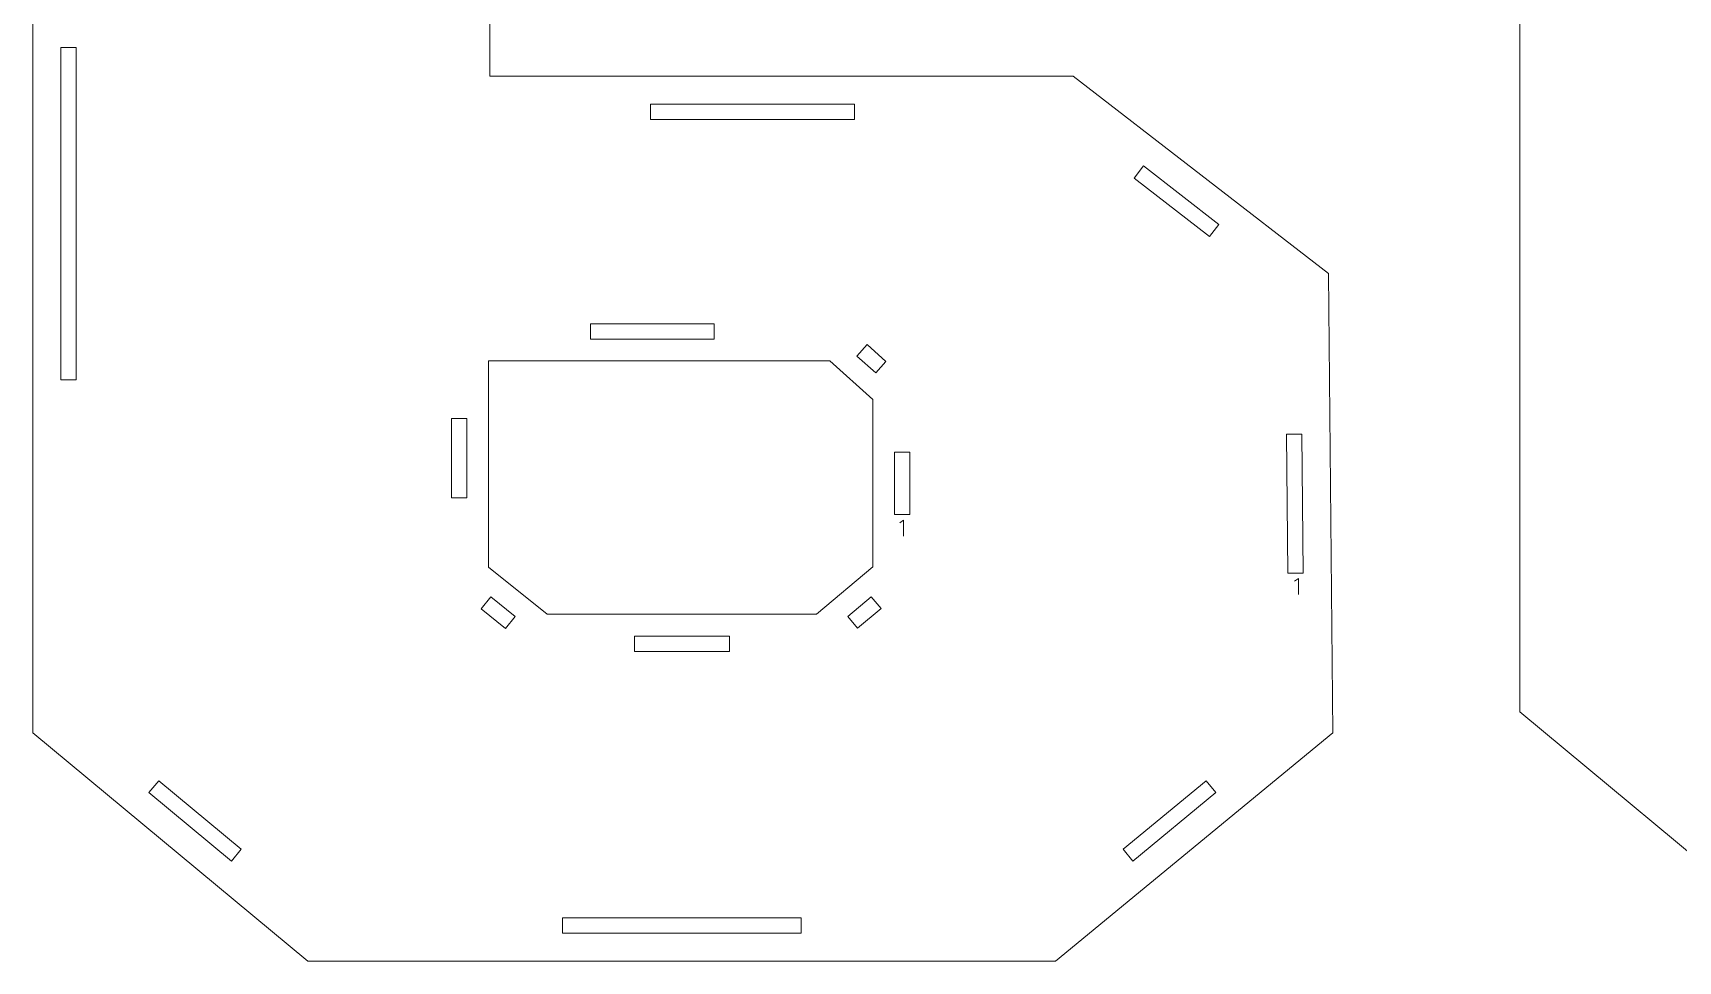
# Model space of a CAD drawing. Header units: centimetres. Extents: x -191 to 212, y -234 to 239.
# Drawn here: x 87.73 to 119.88, y -48.45 to -30.31 of the extents above; entities that cross this region are included whole.
import ezdxf

# ---------------------------------------------------------------- set-up
doc = ezdxf.new("R2010")
doc.units = ezdxf.units.CM
doc.header["$MEASUREMENT"] = 0
doc.layers.add('Capa 1', color=7, linetype='Continuous')

msp = doc.modelspace()

# ---------------------------------------------------------------- hatches: boundary and pattern name
at = {"layer": 'Capa 1', "true_color": 0x3e4095}
h = msp.add_hatch(color=175, dxfattribs=at)
edge = h.paths.add_edge_path()
edge.add_spline(control_points=[(104.7442, -39.83065), (104.7442, -39.83065), (104.66807, -39.88339), (104.66807, -39.88339), (104.66807, -39.88339), (104.7442, -39.83065), (104.7442, -39.83065), (104.7442, -39.83065), (104.7442, -40.14755), (104.7442, -40.14755), (104.7442, -40.14755), (104.7442, -39.83065), (104.7442, -39.83065)], knot_values=[0, 0, 0, 0, 0.25, 0.25, 0.25, 0.5, 0.5, 0.5, 0.75, 0.75, 0.75, 1, 1, 1, 1], degree=3, periodic=1)
h = msp.add_hatch(color=175, dxfattribs=at)
edge = h.paths.add_edge_path()
edge.add_spline(control_points=[(112.45883, -40.97038), (112.45883, -40.97038), (112.3827, -41.02312), (112.3827, -41.02312), (112.3827, -41.02312), (112.45883, -40.97038), (112.45883, -40.97038), (112.45883, -40.97038), (112.45883, -41.28728), (112.45883, -41.28728), (112.45883, -41.28728), (112.45883, -40.97038), (112.45883, -40.97038)], knot_values=[0, 0, 0, 0, 0.25, 0.25, 0.25, 0.5, 0.5, 0.5, 0.75, 0.75, 0.75, 1, 1, 1, 1], degree=3, periodic=1)

# ---------------------------------------------------------------- linework, layer by layer
at = {"layer": 'Capa 1', "color": 240, "lineweight": 9}
for points, knots in [([(113.13227, -43.98724), (113.13227, -43.98724), (107.71324, -48.45252), (107.71324, -48.45252), (107.71324, -48.45252), (93.10352, -48.45252), (93.10352, -48.45252), (93.10352, -48.45252), (87.72784, -43.98724), (87.72784, -43.98724), (87.72784, -43.98724), (87.72784, -23.69837), (87.72784, -23.69837), (87.72784, -23.69837), (93.62375, -18.75622), (93.62375, -18.75622), (93.62375, -18.75622), (106.88955, -18.75622), (106.88955, -18.75622), (106.88955, -18.75622), (112.78545, -23.65502), (112.78545, -23.65502), (112.78545, -23.65502), (112.78545, -29.37752), (112.78545, -29.37752), (112.78545, -29.37752), (104.67858, -29.37752), (104.67858, -29.37752), (104.67858, -29.37752), (103.81153, -26.21281), (103.81153, -26.21281), (103.81153, -26.21281), (97.78557, -26.21281), (97.78557, -26.21281), (97.78557, -26.21281), (96.65841, -27.07985), (96.65841, -27.07985), (96.65841, -27.07985), (96.65841, -31.15497), (96.65841, -31.15497), (96.65841, -31.15497), (108.06006, -31.15497), (108.06006, -31.15497), (108.06006, -31.15497), (113.04557, -35.01332), (113.04557, -35.01332), (113.04557, -35.01332), (113.13227, -43.98724), (113.13227, -43.98724)], [0, 0, 0, 0, 0.0625, 0.0625, 0.0625, 0.125, 0.125, 0.125, 0.1875, 0.1875, 0.1875, 0.25, 0.25, 0.25, 0.3125, 0.3125, 0.3125, 0.375, 0.375, 0.375, 0.4375, 0.4375, 0.4375, 0.5, 0.5, 0.5, 0.5625, 0.5625, 0.5625, 0.625, 0.625, 0.625, 0.6875, 0.6875, 0.6875, 0.75, 0.75, 0.75, 0.8125, 0.8125, 0.8125, 0.875, 0.875, 0.875, 0.9375, 0.9375, 0.9375, 1, 1, 1, 1]), ([(88.57637, -37.09076), (88.57637, -37.09076), (88.57637, -30.59254), (88.57637, -30.59254), (88.57637, -30.59254), (88.27637, -30.59254), (88.27637, -30.59254), (88.27637, -30.59254), (88.27637, -37.09076), (88.27637, -37.09076), (88.27637, -37.09076), (88.57637, -37.09076), (88.57637, -37.09076)], [0, 0, 0, 0, 0.25, 0.25, 0.25, 0.5, 0.5, 0.5, 0.75, 0.75, 0.75, 1, 1, 1, 1]), ([(99.79661, -32.0035), (99.79661, -32.0035), (103.78334, -32.0035), (103.78334, -32.0035), (103.78334, -32.0035), (103.78334, -31.7035), (103.78334, -31.7035), (103.78334, -31.7035), (99.79661, -31.7035), (99.79661, -31.7035), (99.79661, -31.7035), (99.79661, -32.0035), (99.79661, -32.0035)], [0, 0, 0, 0, 0.25, 0.25, 0.25, 0.5, 0.5, 0.5, 0.75, 0.75, 0.75, 1, 1, 1, 1]), ([(109.24706, -33.14657), (109.24706, -33.14657), (110.72406, -34.28963), (110.72406, -34.28963), (110.72406, -34.28963), (110.90767, -34.05238), (110.90767, -34.05238), (110.90767, -34.05238), (109.43067, -32.90932), (109.43067, -32.90932), (109.43067, -32.90932), (109.24706, -33.14657), (109.24706, -33.14657)], [0, 0, 0, 0, 0.25, 0.25, 0.25, 0.5, 0.5, 0.5, 0.75, 0.75, 0.75, 1, 1, 1, 1]), ([(98.62589, -36.29594), (98.62589, -36.29594), (101.04485, -36.29594), (101.04485, -36.29594), (101.04485, -36.29594), (101.04485, -35.99594), (101.04485, -35.99594), (101.04485, -35.99594), (98.62589, -35.99594), (98.62589, -35.99594), (98.62589, -35.99594), (98.62589, -36.29594), (98.62589, -36.29594)], [0, 0, 0, 0, 0.25, 0.25, 0.25, 0.5, 0.5, 0.5, 0.75, 0.75, 0.75, 1, 1, 1, 1]), ([(103.83136, -36.62481), (103.83136, -36.62481), (104.19891, -36.95367), (104.19891, -36.95367), (104.19891, -36.95367), (104.39895, -36.7301), (104.39895, -36.7301), (104.39895, -36.7301), (104.0314, -36.40123), (104.0314, -36.40123), (104.0314, -36.40123), (103.83136, -36.62481), (103.83136, -36.62481)], [0, 0, 0, 0, 0.25, 0.25, 0.25, 0.5, 0.5, 0.5, 0.75, 0.75, 0.75, 1, 1, 1, 1]), ([(104.14221, -40.7485), (104.14221, -40.7485), (104.14221, -37.47223), (104.14221, -37.47223), (104.14221, -37.47223), (103.30171, -36.7202), (103.30171, -36.7202), (103.30171, -36.7202), (96.6312, -36.7202), (96.6312, -36.7202), (96.6312, -36.7202), (96.6312, -40.74882), (96.6312, -40.74882), (96.6312, -40.74882), (97.77595, -41.67342), (97.77595, -41.67342), (97.77595, -41.67342), (103.04111, -41.67342), (103.04111, -41.67342), (103.04111, -41.67342), (104.14221, -40.7485), (104.14221, -40.7485)], [0, 0, 0, 0, 0.14285714, 0.14285714, 0.14285714, 0.28571429, 0.28571429, 0.28571429, 0.42857143, 0.42857143, 0.42857143, 0.57142857, 0.57142857, 0.57142857, 0.71428571, 0.71428571, 0.71428571, 0.85714286, 0.85714286, 0.85714286, 1, 1, 1, 1]), ([(96.20694, -39.39965), (96.20694, -39.39965), (96.20694, -37.8478), (96.20694, -37.8478), (96.20694, -37.8478), (95.90694, -37.8478), (95.90694, -37.8478), (95.90694, -37.8478), (95.90694, -39.39965), (95.90694, -39.39965), (95.90694, -39.39965), (96.20694, -39.39965), (96.20694, -39.39965)], [0, 0, 0, 0, 0.25, 0.25, 0.25, 0.5, 0.5, 0.5, 0.75, 0.75, 0.75, 1, 1, 1, 1]), ([(112.22732, -38.15185), (112.22732, -38.15185), (112.25359, -40.87099), (112.25359, -40.87099), (112.25359, -40.87099), (112.55358, -40.8681), (112.55358, -40.8681), (112.55358, -40.8681), (112.52731, -38.14895), (112.52731, -38.14895), (112.52731, -38.14895), (112.22732, -38.15185), (112.22732, -38.15185)], [0, 0, 0, 0, 0.25, 0.25, 0.25, 0.5, 0.5, 0.5, 0.75, 0.75, 0.75, 1, 1, 1, 1]), ([(104.56647, -38.50376), (104.56647, -38.50376), (104.56647, -39.72498), (104.56647, -39.72498), (104.56647, -39.72498), (104.86647, -39.72498), (104.86647, -39.72498), (104.86647, -39.72498), (104.86647, -38.50376), (104.86647, -38.50376), (104.86647, -38.50376), (104.56647, -38.50376), (104.56647, -38.50376)], [0, 0, 0, 0, 0.25, 0.25, 0.25, 0.5, 0.5, 0.5, 0.75, 0.75, 0.75, 1, 1, 1, 1]), ([(97.15299, -41.71562), (97.15299, -41.71562), (96.67997, -41.33357), (96.67997, -41.33357), (96.67997, -41.33357), (96.49147, -41.56695), (96.49147, -41.56695), (96.49147, -41.56695), (96.96449, -41.94901), (96.96449, -41.94901), (96.96449, -41.94901), (97.15299, -41.71562), (97.15299, -41.71562)], [0, 0, 0, 0, 0.25, 0.25, 0.25, 0.5, 0.5, 0.5, 0.75, 0.75, 0.75, 1, 1, 1, 1]), ([(104.10953, -41.33003), (104.10953, -41.33003), (103.65259, -41.71385), (103.65259, -41.71385), (103.65259, -41.71385), (103.84555, -41.94357), (103.84555, -41.94357), (103.84555, -41.94357), (104.30249, -41.55974), (104.30249, -41.55974), (104.30249, -41.55974), (104.10953, -41.33003), (104.10953, -41.33003)], [0, 0, 0, 0, 0.25, 0.25, 0.25, 0.5, 0.5, 0.5, 0.75, 0.75, 0.75, 1, 1, 1, 1]), ([(101.33911, -42.09768), (101.33911, -42.09768), (99.48256, -42.09768), (99.48256, -42.09768), (99.48256, -42.09768), (99.48256, -42.39768), (99.48256, -42.39768), (99.48256, -42.39768), (101.33911, -42.39768), (101.33911, -42.39768), (101.33911, -42.39768), (101.33911, -42.09768), (101.33911, -42.09768)], [0, 0, 0, 0, 0.25, 0.25, 0.25, 0.5, 0.5, 0.5, 0.75, 0.75, 0.75, 1, 1, 1, 1]), ([(91.79877, -46.26566), (91.79877, -46.26566), (90.18757, -44.92732), (90.18757, -44.92732), (90.18757, -44.92732), (89.99588, -45.15809), (89.99588, -45.15809), (89.99588, -45.15809), (91.60708, -46.49643), (91.60708, -46.49643), (91.60708, -46.49643), (91.79877, -46.26566), (91.79877, -46.26566)], [0, 0, 0, 0, 0.25, 0.25, 0.25, 0.5, 0.5, 0.5, 0.75, 0.75, 0.75, 1, 1, 1, 1]), ([(110.65613, -44.92809), (110.65613, -44.92809), (109.03241, -46.26604), (109.03241, -46.26604), (109.03241, -46.26604), (109.22318, -46.49757), (109.22318, -46.49757), (109.22318, -46.49757), (110.84691, -45.15962), (110.84691, -45.15962), (110.84691, -45.15962), (110.65613, -44.92809), (110.65613, -44.92809)], [0, 0, 0, 0, 0.25, 0.25, 0.25, 0.5, 0.5, 0.5, 0.75, 0.75, 0.75, 1, 1, 1, 1]), ([(102.74244, -47.60399), (102.74244, -47.60399), (98.07621, -47.60399), (98.07621, -47.60399), (98.07621, -47.60399), (98.07621, -47.90399), (98.07621, -47.90399), (98.07621, -47.90399), (102.74244, -47.90399), (102.74244, -47.90399), (102.74244, -47.90399), (102.74244, -47.60399), (102.74244, -47.60399)], [0, 0, 0, 0, 0.25, 0.25, 0.25, 0.5, 0.5, 0.5, 0.75, 0.75, 0.75, 1, 1, 1, 1])]:
    msp.add_open_spline(points, degree=3, knots=knots, dxfattribs=at)
at = {"layer": 'Capa 1', "color": 114, "lineweight": 9}
for points, knots in [([(132.6623, -25.34002), (132.6623, -25.34002), (125.67366, -25.34002), (125.67366, -25.34002), (125.67366, -25.34002), (123.97056, -26.65008), (123.97056, -26.65008), (123.97056, -26.65008), (123.97056, -32.02776), (123.97056, -32.02776), (123.97056, -32.02776), (135.94671, -32.02776), (135.94671, -32.02776), (135.94671, -32.02776), (140.36185, -35.44468), (140.36185, -35.44468), (140.36185, -35.44468), (140.44044, -43.57879), (140.44044, -43.57879), (140.44044, -43.57879), (135.58492, -47.57973), (135.58492, -47.57973), (135.58492, -47.57973), (121.60367, -47.57973), (121.60367, -47.57973), (121.60367, -47.57973), (116.78557, -43.5776), (116.78557, -43.5776), (116.78557, -43.5776), (116.78557, -24.10563), (116.78557, -24.10563), (116.78557, -24.10563), (122.12611, -19.62901), (122.12611, -19.62901), (122.12611, -19.62901), (134.75921, -19.62901), (134.75921, -19.62901), (134.75921, -19.62901), (140.0976, -24.06459), (140.0976, -24.06459), (140.0976, -24.06459), (140.0976, -28.50473), (140.0976, -28.50473), (140.0976, -28.50473), (133.52935, -28.50473), (133.52935, -28.50473), (133.52935, -28.50473), (132.6623, -25.34002), (132.6623, -25.34002)], [0, 0, 0, 0, 0.0625, 0.0625, 0.0625, 0.125, 0.125, 0.125, 0.1875, 0.1875, 0.1875, 0.25, 0.25, 0.25, 0.3125, 0.3125, 0.3125, 0.375, 0.375, 0.375, 0.4375, 0.4375, 0.4375, 0.5, 0.5, 0.5, 0.5625, 0.5625, 0.5625, 0.625, 0.625, 0.625, 0.6875, 0.6875, 0.6875, 0.75, 0.75, 0.75, 0.8125, 0.8125, 0.8125, 0.875, 0.875, 0.875, 0.9375, 0.9375, 0.9375, 1, 1, 1, 1]), ([(104.7442, -39.83065), (104.7442, -39.83065), (104.66807, -39.88339), (104.66807, -39.88339), (104.66807, -39.88339), (104.7442, -39.83065), (104.7442, -39.83065), (104.7442, -39.83065), (104.7442, -40.14755), (104.7442, -40.14755), (104.7442, -40.14755), (104.7442, -39.83065), (104.7442, -39.83065)], [0, 0, 0, 0, 0.25, 0.25, 0.25, 0.5, 0.5, 0.5, 0.75, 0.75, 0.75, 1, 1, 1, 1]), ([(112.45883, -40.97038), (112.45883, -40.97038), (112.3827, -41.02312), (112.3827, -41.02312), (112.3827, -41.02312), (112.45883, -40.97038), (112.45883, -40.97038), (112.45883, -40.97038), (112.45883, -41.28728), (112.45883, -41.28728), (112.45883, -41.28728), (112.45883, -40.97038), (112.45883, -40.97038)], [0, 0, 0, 0, 0.25, 0.25, 0.25, 0.5, 0.5, 0.5, 0.75, 0.75, 0.75, 1, 1, 1, 1])]:
    msp.add_open_spline(points, degree=3, knots=knots, dxfattribs=at)

doc.saveas('drawing.dxf')
